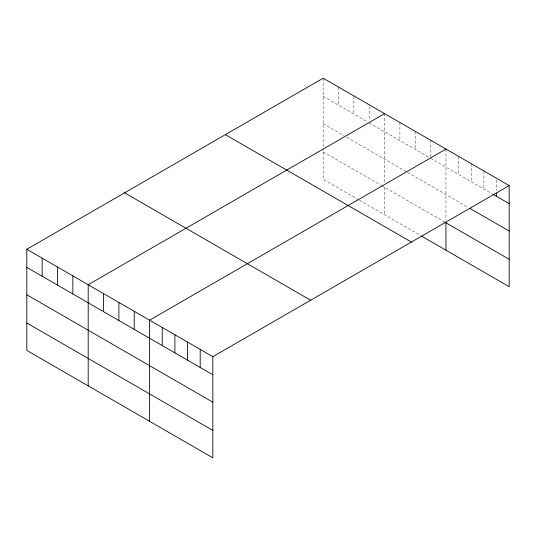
<?xml version="1.0" encoding="UTF-8"?>
<svg xmlns="http://www.w3.org/2000/svg" width="536" height="536" viewBox="0 0 536 536"><rect width="100%" height="100%" fill="white"/><g stroke="black" fill="none" stroke-linecap="round" stroke-linejoin="round"><path stroke-width="0.4" stroke-dasharray="2.68 2.01" d="M323.161 78.182L323.161 147.755M323.161 96.266L367.81 122.047M369.204 122.851L429.202 157.49M430.596 158.294L492.329 193.938M323.161 123.669L344.092 135.755M346.879 137.363L406.878 172.002M407.574 172.411L468.437 207.546M323.161 151.902L381.062 185.335M381.766 185.737L443.855 221.582M358.738 199.848L323.161 179.305L323.161 148.586M359.442 200.25L420.834 235.699M496.55 179.929L496.55 190.622M483.901 170.984L483.901 189.067M471.251 163.681L471.251 181.764M458.595 156.378L458.595 174.461M445.945 149.075L445.945 220.303M430.596 140.211L430.596 156.653M415.253 131.347L415.253 149.437M399.903 122.489L399.903 140.573M384.553 113.625L384.553 183.198M384.553 187.352L384.553 214.748M369.204 106.409L369.204 120.386M353.861 95.904L353.861 113.994M338.511 87.046L338.511 105.13"/><path stroke-width="0.8" d="M26.8 249.287L212.839 356.695L212.839 457.818L26.8 350.41L26.8 249.287L323.161 78.182L509.2 185.59L509.2 286.713L421.531 236.101M384.553 113.625L88.192 284.73L88.192 385.853M445.945 149.075L149.584 320.173L149.584 421.296M212.839 356.695L509.2 185.59M493.033 194.347L509.2 203.68M469.844 208.357L509.2 231.083M444.552 221.991L509.2 259.31M225.361 134.643L411.4 242.058M124.6 192.819L310.639 300.227M26.8 267.37L212.839 374.778M26.8 294.773L212.839 402.181M26.8 323.007L212.839 430.415M496.55 193.087L496.55 196.37M445.945 222.795L445.945 250.198M200.189 349.392L200.189 367.475M187.54 342.089L187.54 360.172M174.89 334.779L174.89 352.869M162.234 327.476L162.234 345.566M134.234 311.315L134.234 329.399M118.891 302.451L118.891 320.541M103.542 293.594L103.542 311.677M72.842 275.866L72.842 293.956M57.499 267.008L57.499 285.092M42.15 258.144L42.15 276.234"/></g></svg>
